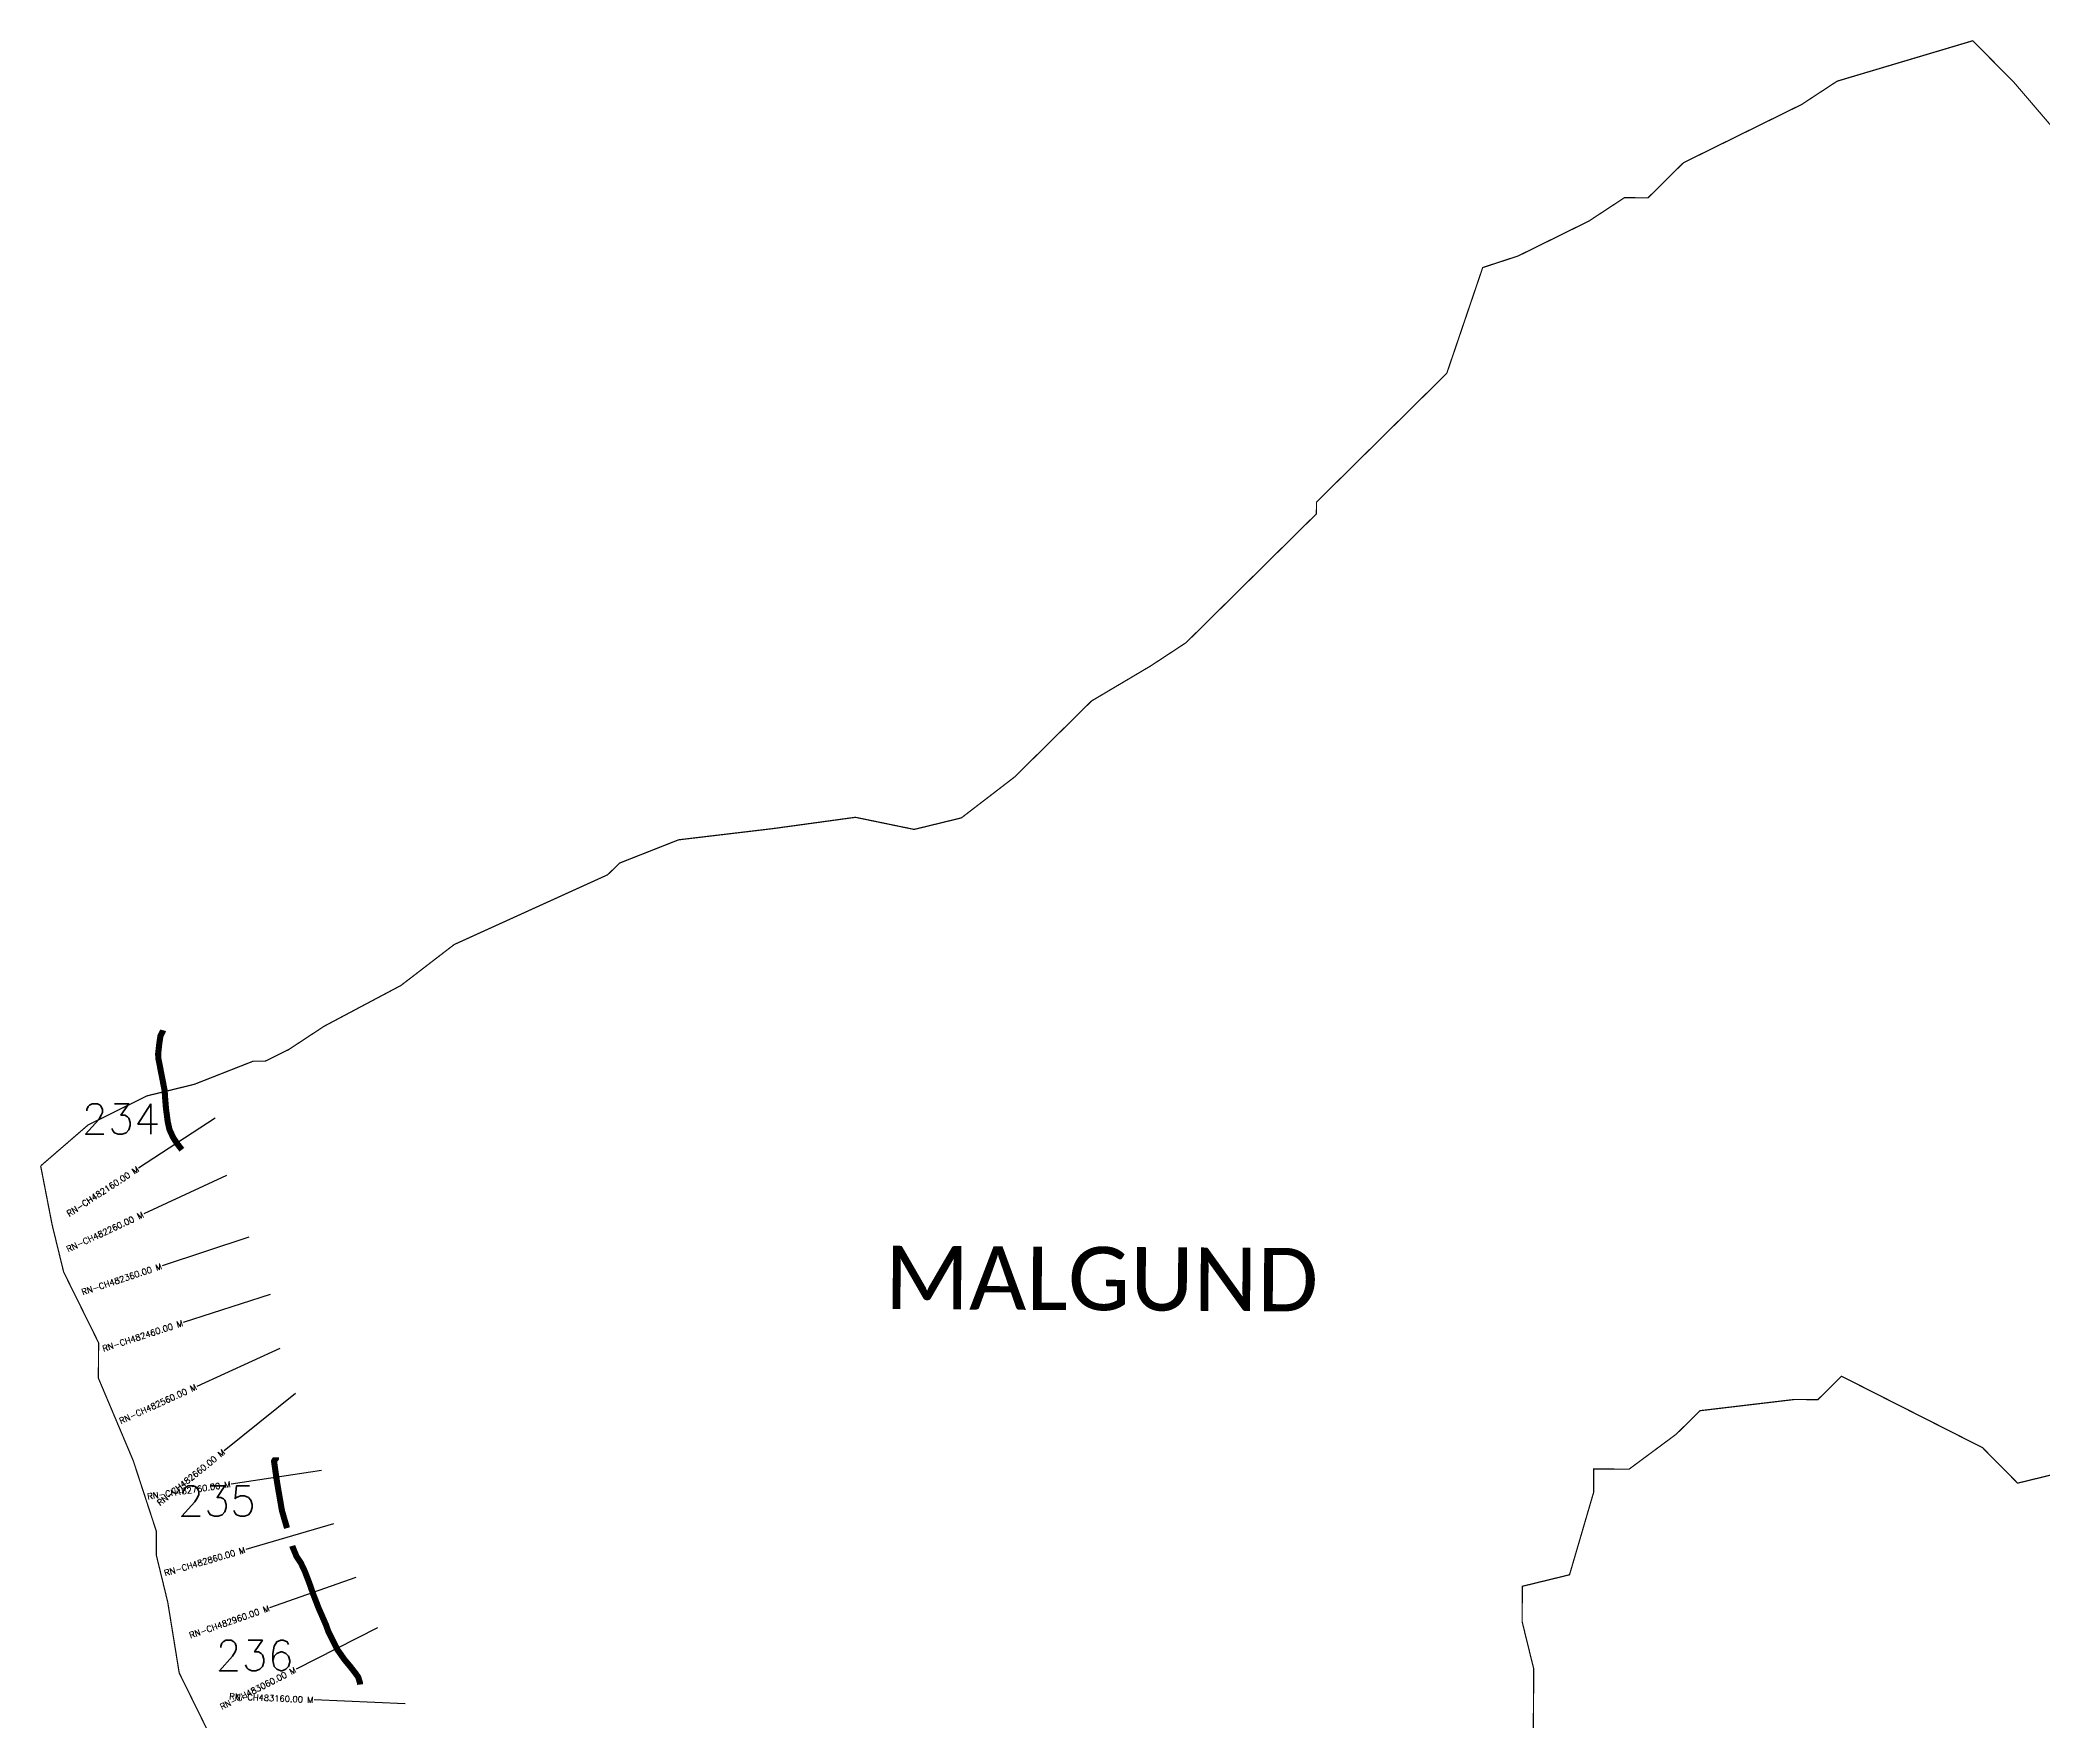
# Model space of a CAD drawing. Header units: metres. Extents: x 314060 to 319067, y 1897893 to 1902832.
# Drawn here: x 314060 to 317350, y 1900070 to 1902832 of the extents above; entities that cross this region are included whole.
import ezdxf
from ezdxf.enums import TextEntityAlignment as Align

# ---------------------------------------------------------------- set-up
doc = ezdxf.new("R2010")
doc.units = ezdxf.units.M
for name, color, linetype in [('ARTIFICIALLY PROTECTED', 4, 'Continuous'), ('CS', 134, 'Continuous'), ('CSMark', 6, 'Continuous'), ('VILLAGE NAME', 250, 'Continuous')]:
    doc.layers.add(name, color=color, linetype=linetype)
doc.styles.get("Standard").update_dxf_attribs({"font": 'simplex.shx'})

msp = doc.modelspace()

# ---------------------------------------------------------------- linework, layer by layer
at = {"color": 6, "const_width": 2, "flags": 128}
for points in [[(314061.2, 1900982.7), (314139, 1901050), (314235.9, 1901097.8), (314313.3, 1901116.7), (314410.2, 1901154.8), (314429.8, 1901154.8), (314468.3, 1901173.8), (314526.6, 1901212.2), (314652.6, 1901279.1), (314740, 1901346.3), (314992, 1901460.9), (315011.5, 1901480.1), (315108.4, 1901518.3), (315263.1, 1901536.7), (315398.6, 1901555.3), (315495.1, 1901535.4), (315572.6, 1901554.3), (315660, 1901621.5), (315786.4, 1901746.4), (315883.4, 1901803.9), (315941.6, 1901842.2), (316155.5, 1902053.7), (316155.6, 1902073), (316369.5, 1902284.5), (316428.5, 1902458.2), (316486.6, 1902477.2), (316602.9, 1902534.6), (316661.1, 1902572.9), (316699.8, 1902572.7), (316758.1, 1902630.4), (316952, 1902726), (317010.3, 1902764.3), (317233, 1902830.7), (317300.3, 1902762.7)], [(317300.3, 1902762.7), (317550, 1902471.2)], [(314345.9, 1900033.7), (314288.6, 1900150.1), (314269.8, 1900266.2), (314251, 1900343.6), (314251.2, 1900382.3), (314213.2, 1900498.5), (314155.9, 1900634.2), (314156.3, 1900692.2), (314098.9, 1900808.5), (314080, 1900886), (314061.2, 1900982.7)], [(317384, 1900480.6), (317306.6, 1900461.7), (317249, 1900520), (317017.6, 1900637.3), (316978.7, 1900598.9), (316940, 1900599.1), (316785.2, 1900580.7), (316746.3, 1900542.2), (316668.7, 1900484.6), (316610.7, 1900485), (316610.5, 1900446.3), (316571, 1900311.2), (316493.5, 1900292.3), (316493.2, 1900234.2), (316512.2, 1900156.8), (316511.4, 1900021.5)]]:
    msp.add_lwpolyline(points, dxfattribs=at)
at = {"layer": 'ARTIFICIALLY PROTECTED', "const_width": 10, "flags": 128}
for points in [[(314262.1, 1901205.5), (314261.8, 1901204.3), (314257.8, 1901196.3), (314255.9, 1901183.5), (314254, 1901166.5), (314254.4, 1901159.2), (314261.4, 1901123.4), (314264.7, 1901106.5), (314265.5, 1901093.7), (314266.9, 1901077.1), (314269.7, 1901055.7), (314272.6, 1901042.6), (314278.5, 1901029.7), (314285.2, 1901019.4), (314293, 1901009.3)], [(314447.3, 1900504), (314447.3, 1900502.2), (314445.3, 1900499.6), (314444.5, 1900498.3), (314444.4, 1900497.1), (314446.7, 1900480.5), (314448.5, 1900468.5), (314449.7, 1900460.3), (314457.3, 1900416.4), (314465.6, 1900387.9)], [(314474.2, 1900358.7), (314474.7, 1900357), (314481.3, 1900341.1), (314488.3, 1900330.7), (314494.8, 1900316.9), (314502.2, 1900297.7), (314508.3, 1900280.2), (314517.6, 1900256.2), (314529.8, 1900228.4), (314533.5, 1900217.7), (314548.6, 1900187.9), (314560.1, 1900171.6), (314569.2, 1900160.8), (314578.7, 1900148.5), (314582.4, 1900143.2), (314585.2, 1900134.4), (314585.6, 1900130.9)]]:
    msp.add_lwpolyline(points, dxfattribs=at)
at = {"layer": 'CS'}
for p, q in [((314347.5, 1901061.2), (314221.9, 1900979.2)), ((314366.3, 1900967.1), (314230.3, 1900903.8)), ((314403, 1900865.9), (314260.6, 1900818.7)), ((314437.8, 1900771.8), (314295.2, 1900725.3)), ((314453.7, 1900683), (314317.3, 1900620.7)), ((314479.5, 1900608.8), (314362.6, 1900514.9)), ((314522.3, 1900482.4), (314373.9, 1900460.2)), ((314541.7, 1900395), (314397.8, 1900352.7)), ((314578.5, 1900306.5), (314436.9, 1900257.1)), ((314614.4, 1900224), (314480.5, 1900156.3)), ((314659.8, 1900099.1), (314509.9, 1900105.6))]:
    msp.add_line(p, q, dxfattribs=at)

# ---------------------------------------------------------------- texts
at = {"char_height": 50, "attachment_point": 1}
for s, insert in [('234', (314128.6, 1901084.9)), ('235', (314286.4, 1900457.4)), ('236', (314348.1, 1900203.6))]:
    msp.add_mtext_dynamic_manual_height_columns(s, width=84.374, gutter_width=1, heights=[74.2], dxfattribs=dict(at, insert=insert))
at = {"layer": 'CSMark'}
for s, rotation, p in [('RN-CH482160.00 M', 33.1381, (314221, 1900978.6)), ('RN-CH482260.00 M', 24.9591, (314229.4, 1900903.4)), ('RN-CH482360.00 M', 18.3321, (314259.7, 1900818.4)), ('RN-CH482460.00 M', 18.0866, (314294.2, 1900725)), ('RN-CH482560.00 M', 24.5394, (314316.4, 1900620.3)), ('RN-CH482660.00 M', 38.7938, (314361.8, 1900514.2)), ('RN-CH482760.00 M', 8.4893, (314372.9, 1900460.1)), ('RN-CH482860.00 M', 16.3487, (314396.8, 1900352.5)), ('RN-CH482960.00 M', 19.2277, (314436, 1900256.7)), ('RN-CH483060.00 M', 26.8336, (314479.6, 1900155.8)), ('RN-CH483160.00 M', 357.4978, (314508.9, 1900105.6))]:
    msp.add_text(s, height=10, rotation=rotation, dxfattribs=at).set_placement(p, align=Align.MIDDLE_RIGHT)
at = {"layer": 'VILLAGE NAME', "insert": (315447.2, 1900851.7), "char_height": 104.042, "attachment_point": 1, "rotation": 359.6762}
msp.add_mtext_dynamic_manual_height_columns('{\\fCalibri|b0|i0|c0|p34;MALGUND}', width=844.715, gutter_width=520.2, heights=[0], dxfattribs=at)

doc.saveas('drawing.dxf')
